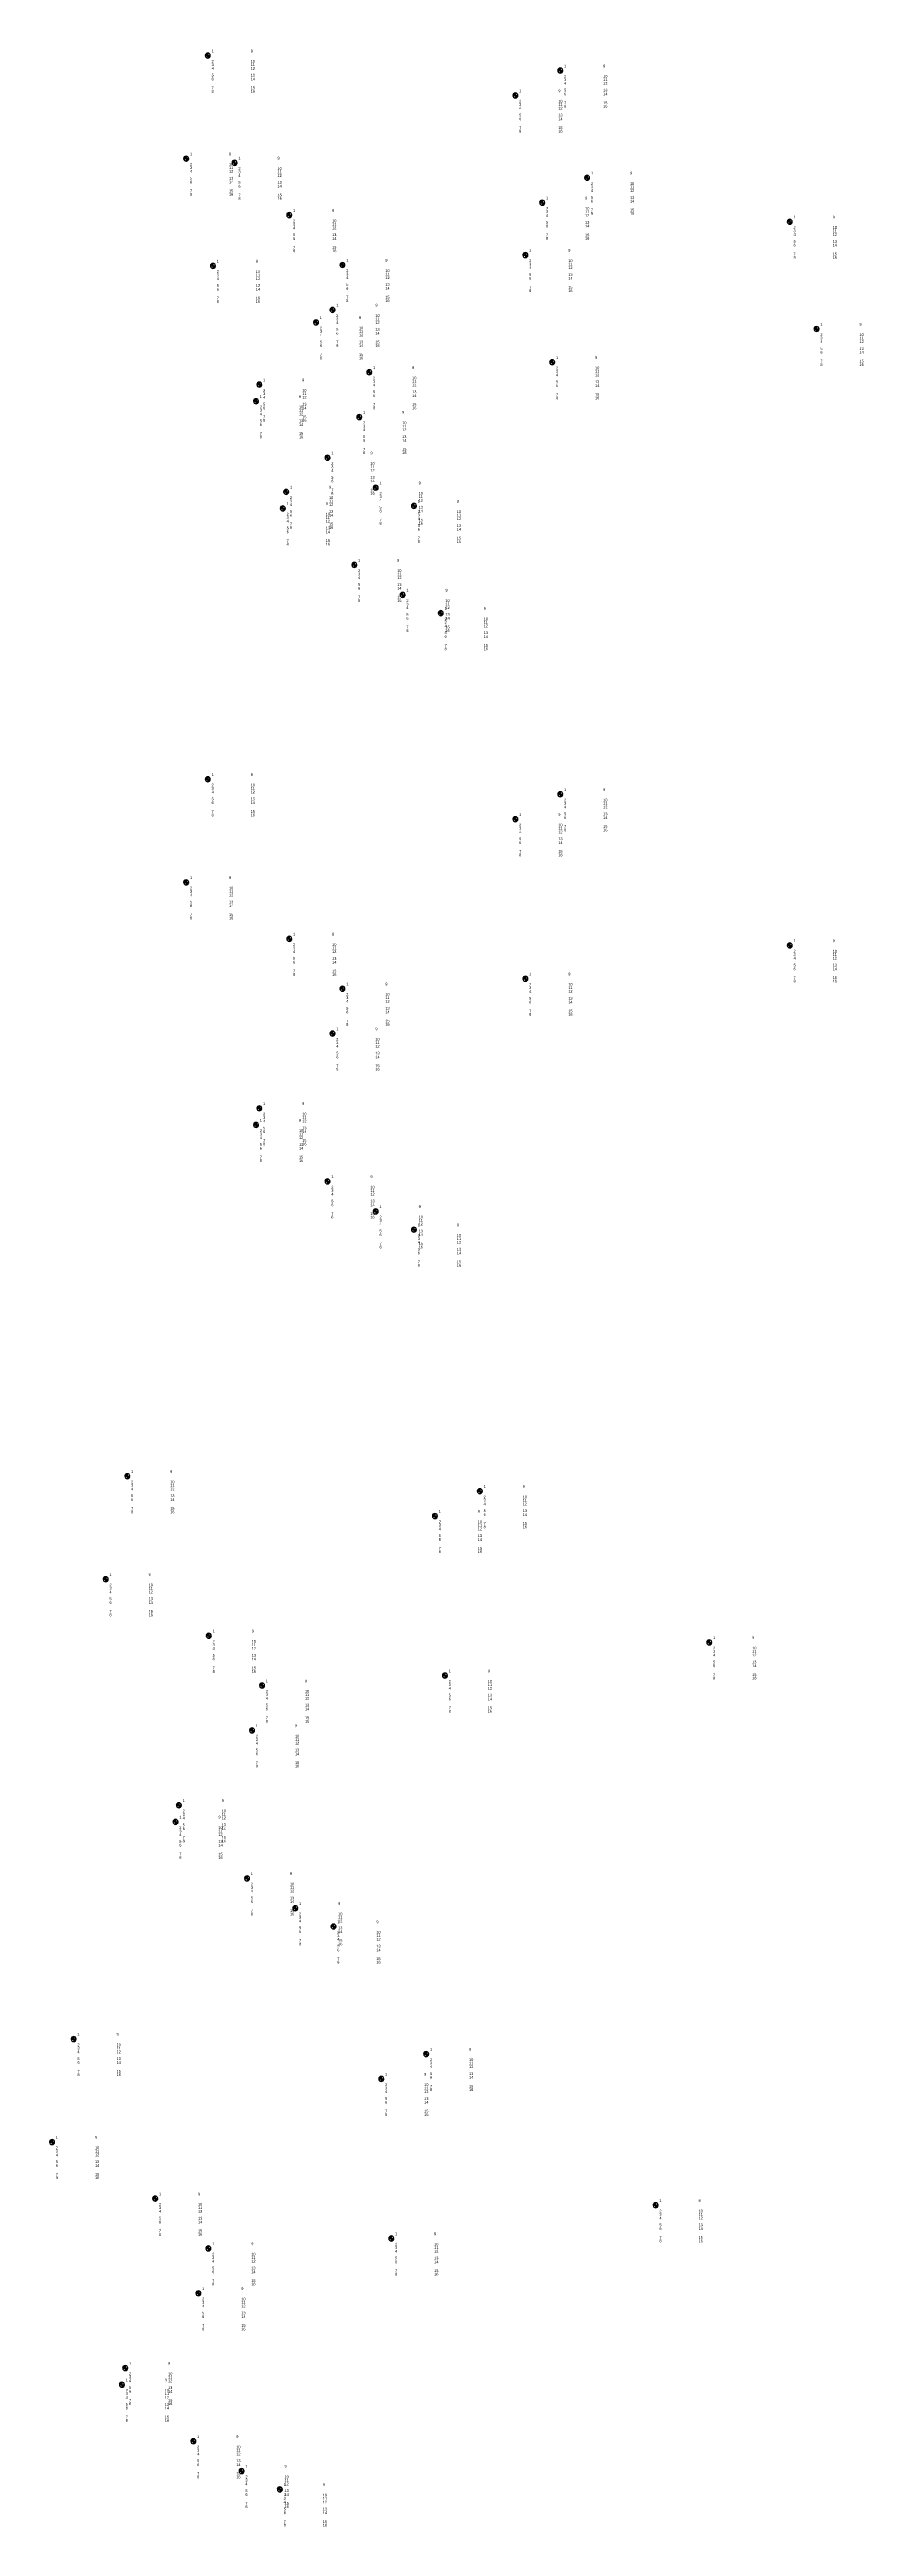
# Model space of a CAD drawing. Extents: x -141469 to -141307, y 26410 to 27069.
# Drawn here: x -141337 to -141307.4, y 26643.8 to 26734.1 of the extents above; entities that cross this region are included whole.
import ezdxf

# ---------------------------------------------------------------- set-up
doc = ezdxf.new("R2010")
doc.units = 0
doc.header["$MEASUREMENT"] = 0
doc.layers.get('0').update_dxf_attribs({"linetype": 'CONTINUOUS'})
for name, color, linetype in [('$I-ATT-TEXTDAT', 81, 'CONTINUOUS'), ('$I-ATT-TEXTVIS', 3, 'CONTINUOUS'), ('PEN00', 3, 'CONTINUOUS'), ('PEN000-S', 11, 'CONTINUOUS')]:
    doc.layers.add(name, color=color, linetype=linetype)

# ---------------------------------------------------------------- blocks, each defined once
blk = doc.blocks.new('*X3')
at = {"color": 0}
for p, q in [((132.14, 200.02), (132.59, 200.48)), ((132.16, 200.11), (132.51, 200.46)), ((132.17, 199.98), (132.64, 200.45)), ((132.21, 200.23), (132.38, 200.41)), ((132.24, 199.98), (132.64, 200.38)), ((132.31, 199.98), (132.64, 200.31)), ((132.38, 199.98), (132.64, 200.24)), ((132.45, 199.98), (132.64, 200.17)), ((132.52, 199.98), (132.64, 200.1)), ((132.59, 199.98), (132.64, 200.03)), ((132.64, 199.96), (132.66, 199.98)), ((132.64, 199.89), (132.73, 199.98)), ((132.64, 199.81), (132.8, 199.98)), ((132.64, 199.74), (132.87, 199.98)), ((132.64, 199.67), (132.94, 199.98)), ((132.64, 199.6), (133.01, 199.98)), ((132.64, 199.53), (133.09, 199.98)), ((132.66, 199.48), (133.14, 199.96)), ((132.74, 199.49), (133.13, 199.88)), ((132.84, 199.52), (133.1, 199.78))]:
    blk.add_line(p, q, dxfattribs=at)
blk = doc.blocks.new('MOEBIUS')
at = {"layer": 'PEN00'}
for p, q in [((-141422.594, 26540.215), (-141422.41, 26540.215)), ((-141422.502, 26540.306), (-141422.502, 26540.123))]:
    blk.add_line(p, q, dxfattribs=at)
for start, end in [(90, 180), (180, 270), (0, 90), (270, 0)]:
    blk.add_arc((-141422.502, 26540.215), 0.0917, start, end, dxfattribs=at)
at = {"layer": 'PEN000-S', "xscale": 0.183500000013737, "yscale": 0.1834999999991851, "zscale": 0.1835}
blk.add_blockref('*X3', (-141446.841, 26503.519), dxfattribs=at)
at = {"layer": '$I-ATT-TEXTDAT'}
for tag, p in [('T2', (-141422.364, 26539.957)), ('T3', (-141422.364, 26539.836)), ('T4', (-141422.364, 26539.702)), ('T10', (-141420.938, 26539.957)), ('T11', (-141420.938, 26539.836)), ('T12', (-141420.938, 26539.702)), ('T5', (-141422.364, 26539.452)), ('T6', (-141422.364, 26539.313)), ('T7', (-141422.364, 26538.991)), ('T8', (-141422.364, 26538.866)), ('T13', (-141420.938, 26539.452)), ('T14', (-141420.938, 26539.313)), ('T15', (-141420.938, 26538.991)), ('T16', (-141420.938, 26538.866))]:
    blk.add_attdef(tag, p, '', height=0.1, dxfattribs=at)
at = {"layer": '$I-ATT-TEXTVIS'}
for tag, p in [('T1', (-141422.364, 26540.336)), ('T9', (-141420.938, 26540.336))]:
    blk.add_attdef(tag, p, '', height=0.1, dxfattribs=at)

msp = doc.modelspace()

# ---------------------------------------------------------------- block references
for p in [(91.236, 193.71), (104.088, 193.165), (102.451, 192.256), (90.448, 189.953), (92.214, 189.801), (105.066, 189.255), (103.429, 188.346), (94.206, 187.893), (112.454, 187.651), (102.815, 186.439), (91.425, 186.044), (96.146, 186.076), (95.782, 184.44), (95.184, 183.984), (113.432, 183.742), (93.115, 181.713), (97.124, 182.166), (103.793, 182.53), (92.994, 181.107), (96.76, 180.53), (95.601, 179.047), (93.972, 177.198), (94.093, 177.804), (97.359, 177.956), (98.753, 177.29), (96.578, 175.138), (98.337, 174.047), (99.731, 173.38), (91.236, 167.322), (104.088, 166.776), (102.451, 165.867), (90.448, 163.565), (94.206, 161.505), (112.454, 161.263), (102.815, 160.051), (96.146, 159.687), (95.782, 158.051), (92.994, 154.719), (93.115, 155.325), (95.601, 152.659), (97.359, 151.568), (98.753, 150.901), (88.302, 141.911), (101.154, 141.365), (99.517, 140.456), (87.514, 138.154), (91.273, 136.094), (109.52, 135.851), (93.213, 134.276), (99.881, 134.64), (92.849, 132.64), (90.06, 129.308), (90.181, 129.913), (92.667, 127.247), (94.425, 126.157), (95.819, 125.49), (86.346, 121.386), (99.199, 120.841), (97.562, 119.932), (85.558, 117.63), (89.317, 115.569), (107.564, 115.327), (97.925, 114.115), (91.257, 113.752), (90.893, 112.116), (88.226, 109.389), (88.105, 108.783), (90.711, 106.723), (92.469, 105.633), (93.864, 104.966)]:
    msp.add_blockref('MOEBIUS', p).add_auto_attribs({'T1': '1', 'T2': '2', 'T3': '3', 'T4': '4', 'T5': '5', 'T6': '6', 'T7': '7', 'T8': '8', 'T9': '9', 'T10': '10', 'T11': '11', 'T12': '12', 'T13': '13', 'T14': '14', 'T15': '15', 'T16': '16'})

doc.saveas('drawing.dxf')
